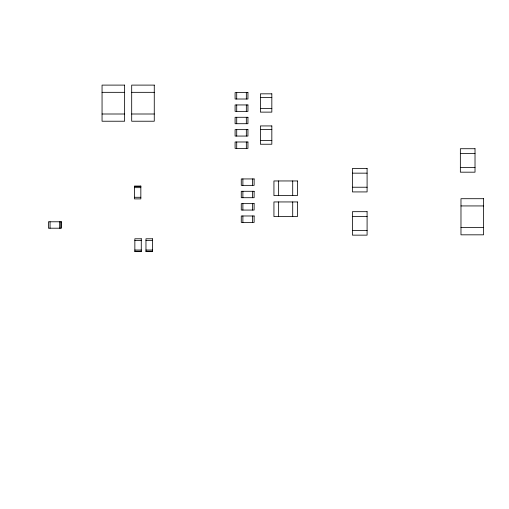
<?xml version="1.0" encoding="UTF-8"?>
<svg xmlns="http://www.w3.org/2000/svg" width="509" height="509" viewBox="0 0 509 509"><rect width="100%" height="100%" fill="white"/><g stroke="black" fill="none" stroke-linecap="round" stroke-linejoin="round"><path stroke-width="0.76" d="M102.055 92.333L124.629 92.333M131.691 92.333L154.265 92.333M260.392 97.486L271.831 97.486M260.392 108.468L271.831 108.468M102.055 114.003L124.629 114.003M131.691 114.003L154.265 114.003M260.392 129.591L271.831 129.591M260.392 140.573L271.831 140.573M460.352 153.413L475.018 153.413M460.352 167.493L475.018 167.493M352.425 173.155L367.091 173.155M134.421 186.453L140.84 186.453M352.425 187.229L367.091 187.229M134.421 187.656L140.84 187.656M134.421 197.288L140.84 197.288M460.976 205.935L483.55 205.935M352.425 216.376L367.091 216.376M460.976 227.606L483.55 227.606M352.425 230.45L367.091 230.45M134.853 240.394L141.273 240.394M145.968 240.394L152.388 240.394M134.853 250.027L141.273 250.027M145.968 250.027L152.388 250.027M134.853 251.23L141.273 251.23M145.968 251.23L152.388 251.23M292.707 180.956L292.707 195.615M292.707 201.946L292.707 216.611M278.633 180.956L278.633 195.615M278.633 201.946L278.633 216.611M252.515 178.939L252.515 185.359M252.515 191.289L252.515 197.708M252.515 203.638L252.515 210.058M252.515 215.981L252.515 222.408M246.337 92.593L246.337 99.013M246.337 104.943L246.337 111.363M246.337 117.286L246.337 123.712M246.337 129.636L246.337 136.062M246.337 141.986L246.337 148.405M242.882 178.939L242.882 185.359M242.882 191.289L242.882 197.708M242.882 203.638L242.882 210.058M242.882 215.981L242.882 222.408M236.704 92.593L236.704 99.013M236.704 104.943L236.704 111.363M236.704 117.286L236.704 123.712M236.704 129.636L236.704 136.062M236.704 141.986L236.704 148.405M60.883 221.784L60.883 228.204M59.68 221.784L59.68 228.204M50.047 221.784L50.047 228.204M124.629 85.105L102.055 85.105L102.055 121.225L124.629 121.225L124.629 85.105M154.265 85.105L131.691 85.105L131.691 121.225L154.265 121.225L154.265 85.105M247.94 92.593L235.094 92.593L235.094 99.013L247.94 99.013L247.94 92.593M271.831 93.828L260.392 93.828L260.392 112.126L271.831 112.126L271.831 93.828M247.94 104.943L235.094 104.943L235.094 111.363L247.94 111.363L247.94 104.943M247.94 117.286L235.094 117.286L235.094 123.712L247.94 123.712L247.94 117.286M271.831 125.933L260.392 125.933L260.392 144.238L271.831 144.238L271.831 125.933M247.94 129.636L235.094 129.636L235.094 136.062L247.94 136.062L247.94 129.636M247.94 141.986L235.094 141.986L235.094 148.405L247.94 148.405L247.94 141.986M475.018 148.723L460.352 148.723L460.352 172.182L475.018 172.182L475.018 148.723M367.091 168.46L352.425 168.46L352.425 191.925L367.091 191.925L367.091 168.46M254.118 178.939L241.272 178.939L241.272 185.359L254.118 185.359L254.118 178.939M297.402 180.956L273.937 180.956L273.937 195.615L297.402 195.615L297.402 180.956M140.84 186.046L134.421 186.046L134.421 198.892L140.84 198.892L140.84 186.046M254.118 191.289L241.272 191.289L241.272 197.708L254.118 197.708L254.118 191.289M483.55 198.707L460.976 198.707L460.976 234.827L483.55 234.827L483.55 198.707M297.402 201.946L273.937 201.946L273.937 216.611L297.402 216.611L297.402 201.946M254.118 203.638L241.272 203.638L241.272 210.058L254.118 210.058L254.118 203.638M367.091 211.68L352.425 211.68L352.425 235.145L367.091 235.145L367.091 211.68M254.118 215.981L241.272 215.981L241.272 222.408L254.118 222.408L254.118 215.981M61.284 221.784L48.444 221.784L48.444 228.204L61.284 228.204L61.284 221.784M141.273 238.791L134.853 238.791L134.853 251.631L141.273 251.631L141.273 238.791M152.388 238.791L145.968 238.791L145.968 251.631L152.388 251.631L152.388 238.791"/></g></svg>
